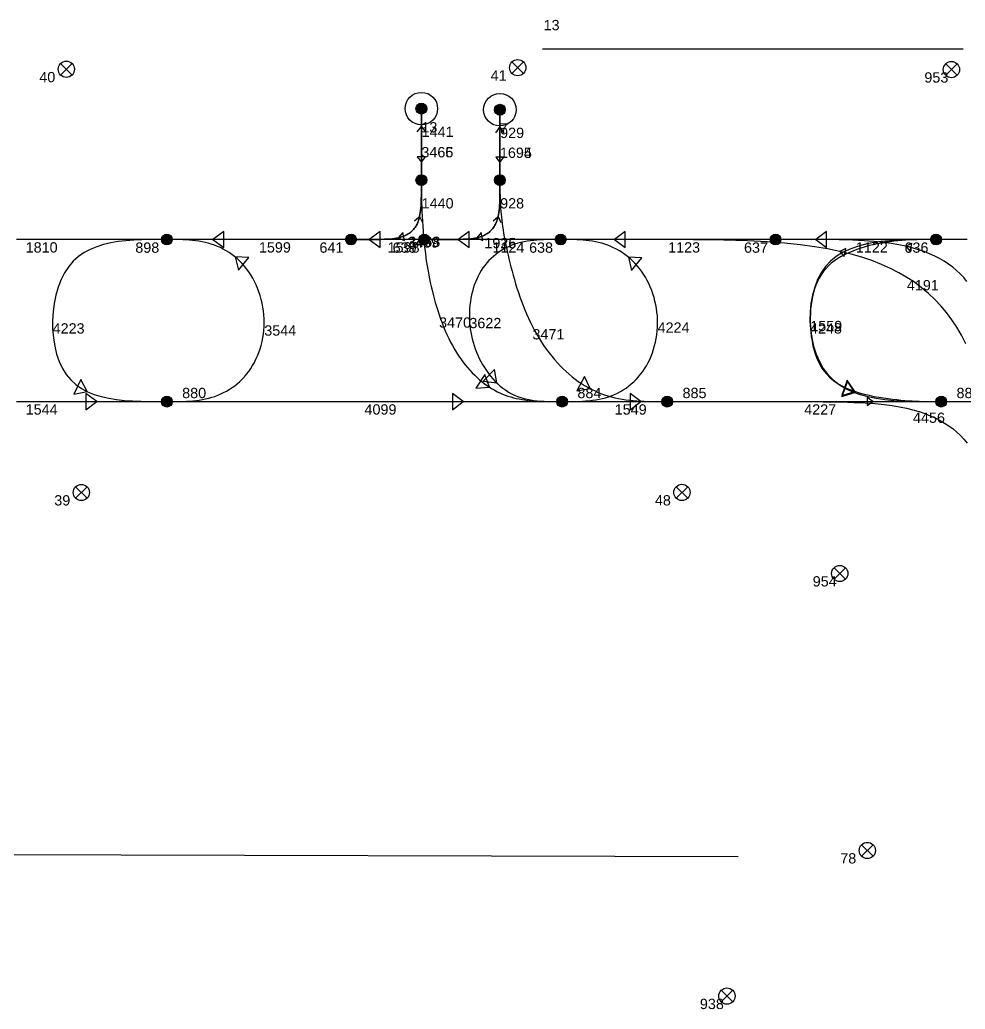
# Model space of a CAD drawing. Header units: millimetres. Extents: x 1508 to 209369, y 3688 to 146097.
# Drawn here: x 95389 to 112850, y 51321 to 69596 of the extents above; entities that cross this region are included whole.
import ezdxf

# ---------------------------------------------------------------- set-up
doc = ezdxf.new("R2010")
doc.units = ezdxf.units.MM
for name, color, linetype, true_color in [('Ndc8_Activity_BanYun', 1, 'Continuous', 0xff0000), ('Ndc8_Activity_BanYunID', 1, 'Continuous', 0xff0000), ('Ndc8_DrawingLine', 7, 'Continuous', 0x000000), ('Ndc8_Forward', 5, 'Continuous', 0x0000ff), ('Ndc8_ForwardID', 5, 'Continuous', 0x0000ff), ('Ndc8_IgnoreFalseLine', 1, 'Continuous', 0xff0000), ('Ndc8_IgnoreFalseLineID', 1, 'Continuous', 0xff0000), ('Ndc8_Point', 7, 'Continuous', 0x000080), ('Ndc8_PointID', 7, 'Continuous', 0x000080), ('Ndc8_Reflector', 7, 'Continuous', 0x008000), ('Ndc8_ReflectorID', 7, 'Continuous', 0x008000), ('Ndc8_SD1_BWD_AutoLoadEnabled', 7, 'Continuous', 0x0080c0), ('Ndc8_SD1_BWD_AutoLoadEnabledID', 7, 'Continuous', 0x0080c0), ('Ndc8_SD1_BWD_LoadOperation', 5, 'Continuous', 0x0000ff), ('Ndc8_SD1_BWD_LoadOperationID', 5, 'Continuous', 0x0000ff), ('Ndc8_SD1_Fwd_CurveLeft', 6, 'Continuous', 0xff00ff), ('Ndc8_SD1_Fwd_CurveLeftID', 6, 'Continuous', 0xff00ff), ('Ndc8_SD1_Fwd_CurveRight', 1, 'Continuous', 0xff0000), ('Ndc8_SD1_Fwd_NoForkAutoAdjust', 5, 'Continuous', 0x0000ff), ('Ndc8_SD1_Fwd_NoForkAutoAdjustID', 5, 'Continuous', 0x0000ff), ('Ndc8_SD1_JiangCha', 7, 'Continuous', 0x0000a0), ('Ndc8_SD1_JiangChaID', 7, 'Continuous', 0x0000a0), ('Ndc8_SD2_Fwd_CurveLeft', 7, 'Continuous', 0xff80c0), ('Ndc8_SD2_Fwd_CurveLeftID', 7, 'Continuous', 0xff80c0)]:
    doc.layers.add(name, color=color, linetype=linetype, true_color=true_color)
doc.styles.add('Ndc8Style', font='arial.ttf', dxfattribs={"height": 0.2})

msp = doc.modelspace()

# ---------------------------------------------------------------- hatches: boundary and pattern name
at = {"layer": 'Ndc8_Point'}
h = msp.add_hatch(color=256, dxfattribs=at)
edge = h.paths.add_edge_path(flags=0)
edge.add_arc((102806, 67955), 100, 0, 360)
h = msp.add_hatch(color=256, dxfattribs=at)
edge = h.paths.add_edge_path(flags=0)
edge.add_arc((104256, 67935), 100, 0, 360)
h = msp.add_hatch(color=256, dxfattribs=at)
edge = h.paths.add_edge_path(flags=0)
edge.add_arc((102806, 66634), 100, 0, 360)
h = msp.add_hatch(color=256, dxfattribs=at)
edge = h.paths.add_edge_path(flags=0)
edge.add_arc((104256, 66634), 100, 0, 360)
h = msp.add_hatch(color=256, dxfattribs=at)
edge = h.paths.add_edge_path(flags=0)
edge.add_arc((98105, 65537), 100, 0, 360)
h = msp.add_hatch(color=256, dxfattribs=at)
edge = h.paths.add_edge_path(flags=0)
edge.add_arc((101506, 65537), 100, 0, 360)
h = msp.add_hatch(color=256, dxfattribs=at)
edge = h.paths.add_edge_path(flags=0)
edge.add_arc((102858, 65537), 100, 0, 360)
h = msp.add_hatch(color=256, dxfattribs=at)
edge = h.paths.add_edge_path(flags=0)
edge.add_arc((105378, 65537), 100, 0, 360)
h = msp.add_hatch(color=256, dxfattribs=at)
edge = h.paths.add_edge_path(flags=0)
edge.add_arc((109347, 65537), 100, 0, 360)
h = msp.add_hatch(color=256, dxfattribs=at)
edge = h.paths.add_edge_path(flags=0)
edge.add_arc((112311, 65537), 100, 0, 360)
h = msp.add_hatch(color=256, dxfattribs=at)
edge = h.paths.add_edge_path(flags=0)
edge.add_arc((98105, 62544), 100, 0, 360)
h = msp.add_hatch(color=256, dxfattribs=at)
edge = h.paths.add_edge_path(flags=0)
edge.add_arc((105405, 62544), 100, 0, 360)
h = msp.add_hatch(color=256, dxfattribs=at)
edge = h.paths.add_edge_path(flags=0)
edge.add_arc((107346, 62544), 100, 0, 360)
h = msp.add_hatch(color=256, dxfattribs=at)
edge = h.paths.add_edge_path(flags=0)
edge.add_arc((112406, 62544), 100, 0, 360)

# ---------------------------------------------------------------- linework, layer by layer
at = {"layer": 'Ndc8_Activity_BanYun'}
for centre in [(102806, 67955), (104256, 67935)]:
    msp.add_circle(centre, 300, dxfattribs=at)
at = {"layer": 'Ndc8_DrawingLine'}
msp.add_line((78766, 54219), (108654, 54141), dxfattribs=at)
at = {"layer": 'Ndc8_Forward'}
for points in [[(98955, 65537), (99155, 65387), (99155, 65687), (98955, 65537)], [(101844, 65537), (102044, 65387), (102044, 65687), (101844, 65537)], [(103488, 65537), (103688, 65387), (103688, 65687), (103488, 65537)], [(106370, 65537), (106570, 65387), (106570, 65687), (106370, 65537)], [(110088, 65537), (110288, 65387), (110288, 65687), (110088, 65537)], [(98105, 65537), (98016, 65537), (97927, 65537), (97837, 65537), (97745, 65537), (97650, 65537), (97554, 65537), (97453, 65537), (97349, 65537), (97241, 65537), (97128, 65537), (97009, 65537), (96885, 65537), (96753, 65537), (96615, 65537), (96615, 65537), (96470, 65537), (96317, 65537), (96160, 65537), (95998, 65537), (95833, 65537), (95665, 65537), (95497, 65537), (95329, 65537)], [(101506, 65537), (101430, 65537), (101354, 65537), (101278, 65537), (101201, 65537), (101124, 65537), (101047, 65537), (100970, 65537), (100892, 65537), (100813, 65537), (100733, 65537), (100653, 65537), (100572, 65537), (100490, 65537), (100407, 65537), (100407, 65537), (100323, 65537), (100238, 65537), (100153, 65537), (100066, 65537), (99980, 65537), (99893, 65537), (99805, 65537), (99718, 65537), (99631, 65537), (99545, 65537), (99458, 65537), (99373, 65537), (99288, 65537), (99204, 65537), (99204, 65537), (99121, 65537), (99039, 65537), (98958, 65537), (98878, 65537), (98798, 65537), (98719, 65537), (98641, 65537), (98564, 65537), (98487, 65537), (98410, 65537), (98333, 65537), (98257, 65537), (98181, 65537), (98105, 65537)], [(102858, 65537), (102823, 65537), (102788, 65537), (102754, 65537), (102719, 65537), (102685, 65537), (102651, 65537), (102617, 65537), (102583, 65537), (102550, 65537), (102517, 65537), (102484, 65537), (102452, 65537), (102420, 65537), (102389, 65537), (102389, 65537), (102359, 65537), (102328, 65537), (102299, 65537), (102269, 65537), (102240, 65537), (102211, 65537), (102182, 65537), (102153, 65537), (102124, 65537), (102095, 65537), (102065, 65537), (102036, 65537), (102005, 65537), (101975, 65537), (101975, 65537), (101944, 65537), (101912, 65537), (101880, 65537), (101847, 65537), (101814, 65537), (101781, 65537), (101747, 65537), (101713, 65537), (101679, 65537), (101645, 65537), (101610, 65537), (101576, 65537), (101541, 65537), (101506, 65537)], [(105378, 65537), (105316, 65537), (105253, 65537), (105191, 65537), (105129, 65537), (105067, 65537), (105005, 65537), (104944, 65537), (104882, 65537), (104821, 65537), (104760, 65537), (104700, 65537), (104640, 65537), (104581, 65537), (104522, 65537), (104522, 65537), (104463, 65537), (104405, 65537), (104347, 65537), (104289, 65537), (104232, 65537), (104175, 65537), (104118, 65537), (104061, 65537), (104004, 65537), (103947, 65537), (103889, 65537), (103831, 65537), (103773, 65537), (103715, 65537), (103715, 65537), (103655, 65537), (103596, 65537), (103536, 65537), (103476, 65537), (103415, 65537), (103354, 65537), (103292, 65537), (103231, 65537), (103169, 65537), (103107, 65537), (103045, 65537), (102983, 65537), (102920, 65537), (102858, 65537)], [(109347, 65537), (109249, 65537), (109152, 65537), (109054, 65537), (108957, 65537), (108860, 65537), (108763, 65537), (108667, 65537), (108570, 65537), (108475, 65537), (108379, 65537), (108284, 65537), (108190, 65537), (108096, 65537), (108003, 65537), (108003, 65537), (107910, 65537), (107818, 65537), (107726, 65537), (107635, 65537), (107544, 65537), (107453, 65537), (107363, 65537), (107272, 65537), (107181, 65537), (107090, 65537), (106999, 65537), (106907, 65537), (106815, 65537), (106722, 65537), (106722, 65537), (106629, 65537), (106535, 65537), (106441, 65537), (106346, 65537), (106250, 65537), (106155, 65537), (106058, 65537), (105962, 65537), (105865, 65537), (105768, 65537), (105671, 65537), (105573, 65537), (105476, 65537), (105378, 65537)], [(112860, 63612), (112780, 63769), (112694, 63917), (112602, 64057), (112503, 64189), (112398, 64314), (112287, 64432), (112169, 64543), (112044, 64648), (111912, 64747), (111772, 64839), (111624, 64925), (111467, 65005), (111302, 65079), (111127, 65148), (110941, 65210), (110744, 65267), (110533, 65319), (110308, 65365), (110066, 65405), (109803, 65440), (109515, 65470), (109194, 65494), (108829, 65513), (108393, 65526), (107824, 65534), (106448, 65537), (106448, 65537), (105378, 65537)], [(112311, 65537), (112243, 65537), (112175, 65537), (112107, 65537), (112039, 65537), (111971, 65537), (111903, 65537), (111834, 65537), (111765, 65537), (111696, 65537), (111626, 65537), (111556, 65537), (111485, 65537), (111414, 65537), (111343, 65537), (111343, 65537), (111270, 65537), (111197, 65537), (111124, 65537), (111051, 65537), (110977, 65537), (110903, 65537), (110829, 65537), (110755, 65537), (110681, 65537), (110607, 65537), (110534, 65537), (110461, 65537), (110388, 65537), (110315, 65537), (110315, 65537), (110244, 65537), (110173, 65537), (110102, 65537), (110032, 65537), (109962, 65537), (109893, 65537), (109824, 65537), (109755, 65537), (109687, 65537), (109619, 65537), (109551, 65537), (109483, 65537), (109415, 65537), (109347, 65537)], [(112883, 65537), (112801, 65537), (112719, 65537), (112638, 65537), (112556, 65537), (112474, 65537), (112393, 65537), (112311, 65537)], [(110533, 65319), (110614, 65224), (110647, 65370), (110533, 65319)], [(96811, 62544), (96611, 62694), (96611, 62394), (96811, 62544)], [(103580, 62544), (103380, 62694), (103380, 62394), (103580, 62544)], [(106861, 62544), (106661, 62694), (106661, 62394), (106861, 62544)], [(95329, 62544), (95497, 62544), (95665, 62544), (95833, 62544), (95998, 62544), (96160, 62544), (96317, 62544), (96470, 62544), (96615, 62544), (96615, 62544), (96753, 62544), (96885, 62544), (97009, 62544), (97128, 62544), (97241, 62544), (97349, 62544), (97453, 62544), (97554, 62544), (97650, 62544), (97745, 62544), (97837, 62544), (97927, 62544), (98016, 62544), (98105, 62544)], [(98105, 62544), (98279, 62544), (98453, 62544), (98626, 62544), (98800, 62544), (98974, 62544), (99148, 62544), (99322, 62544), (99495, 62544), (99669, 62544), (99843, 62544), (100017, 62544), (100191, 62544), (100364, 62544), (100538, 62544), (100538, 62544), (100712, 62544), (100886, 62544), (101060, 62544), (101233, 62544), (101407, 62544), (101581, 62544), (101755, 62544), (101929, 62544), (102103, 62544), (102277, 62544), (102450, 62544), (102624, 62544), (102798, 62544), (102972, 62544), (102972, 62544), (103146, 62544), (103319, 62544), (103493, 62544), (103667, 62544), (103841, 62544), (104015, 62544), (104188, 62544), (104362, 62544), (104536, 62544), (104710, 62544), (104884, 62544), (105057, 62544), (105231, 62544), (105405, 62544)], [(105405, 62544), (105451, 62544), (105497, 62544), (105544, 62544), (105590, 62544), (105636, 62544), (105682, 62544), (105728, 62544), (105775, 62544), (105821, 62544), (105867, 62544), (105913, 62544), (105960, 62544), (106006, 62544), (106052, 62544), (106052, 62544), (106098, 62544), (106144, 62544), (106191, 62544), (106237, 62544), (106283, 62544), (106329, 62544), (106376, 62544), (106422, 62544), (106468, 62544), (106514, 62544), (106560, 62544), (106607, 62544), (106653, 62544), (106699, 62544), (106699, 62544), (106745, 62544), (106791, 62544), (106838, 62544), (106884, 62544), (106930, 62544), (106976, 62544), (107022, 62544), (107069, 62544), (107115, 62544), (107161, 62544), (107207, 62544), (107254, 62544), (107300, 62544), (107346, 62544)], [(107346, 62544), (112406, 62544)], [(107346, 62544), (109441, 62544), (110224, 62542), (110548, 62538), (110796, 62530), (111004, 62520), (111186, 62506), (111350, 62489), (111499, 62469), (111637, 62446), (111765, 62420), (111885, 62391), (111997, 62358), (112103, 62322), (112203, 62284), (112297, 62241), (112386, 62196), (112470, 62147), (112550, 62094), (112625, 62038), (112696, 61979), (112763, 61915), (112827, 61848), (112886, 61777)], [(111141, 62544), (111041, 62619), (111041, 62469), (111141, 62544)], [(112406, 62544), (112455, 62544), (112504, 62544), (112555, 62544), (112606, 62544), (112659, 62544), (112714, 62544), (112771, 62544), (112831, 62544), (112894, 62544)]]:
    msp.add_lwpolyline(points, dxfattribs=at)
at = {"layer": 'Ndc8_IgnoreFalseLine'}
msp.add_line((105043, 69061), (112809, 69061), dxfattribs=at)
at = {"layer": 'Ndc8_Point'}
for centre in [(102806, 67955), (104256, 67935), (102806, 66634), (104256, 66634), (98105, 65537), (101506, 65537), (102858, 65537), (105378, 65537), (109347, 65537), (112311, 65537), (98105, 62544), (105405, 62544), (107346, 62544), (112406, 62544)]:
    msp.add_circle(centre, 100, dxfattribs=at)
at = {"layer": 'Ndc8_Reflector'}
for p, q in [((96355, 68788), (96143, 68576)), ((96143, 68788), (96355, 68576)), ((104691, 68817), (104479, 68605)), ((104479, 68817), (104691, 68605)), ((112701, 68782), (112489, 68570)), ((112489, 68782), (112701, 68570)), ((96632, 60971), (96420, 60759)), ((96420, 60971), (96632, 60759)), ((107724, 60972), (107512, 60760)), ((107512, 60972), (107724, 60760)), ((110639, 59475), (110427, 59263)), ((110427, 59475), (110639, 59263)), ((111148, 54359), (110936, 54147)), ((110936, 54359), (111148, 54147)), ((108555, 51670), (108343, 51458)), ((108343, 51670), (108555, 51458))]:
    msp.add_line(p, q, dxfattribs=at)
for centre in [(96249, 68682), (104585, 68711), (112595, 68676), (96526, 60865), (107618, 60866), (110533, 59369), (111042, 54253), (108449, 51564)]:
    msp.add_circle(centre, 150, dxfattribs=at)
at = {"layer": 'Ndc8_SD1_BWD_AutoLoadEnabled'}
for points in [[(101506, 65537), (101769, 65537), (101974, 65537), (102059, 65539), (102125, 65541), (102179, 65543), (102227, 65547), (102270, 65551), (102309, 65557), (102345, 65563), (102379, 65570), (102411, 65577), (102440, 65586), (102468, 65595), (102494, 65605), (102519, 65616), (102542, 65628), (102564, 65641), (102585, 65655), (102605, 65670), (102623, 65685), (102641, 65702), (102658, 65720), (102673, 65738), (102688, 65758), (102702, 65779), (102715, 65801), (102727, 65824), (102738, 65849), (102748, 65875), (102757, 65903), (102766, 65932), (102773, 65964), (102780, 65998), (102786, 66034), (102792, 66073), (102796, 66116), (102800, 66164), (102802, 66218), (102804, 66284), (102806, 66369), (102806, 66574), (102806, 66574), (102806, 66634)], [(102858, 65537), (103219, 65537), (103424, 65537), (103509, 65539), (103575, 65541), (103629, 65543), (103677, 65547), (103720, 65551), (103759, 65557), (103795, 65563), (103829, 65570), (103861, 65577), (103890, 65586), (103918, 65595), (103944, 65605), (103969, 65616), (103992, 65628), (104014, 65641), (104035, 65655), (104055, 65670), (104073, 65685), (104091, 65702), (104108, 65720), (104123, 65738), (104138, 65758), (104152, 65779), (104165, 65801), (104177, 65824), (104188, 65849), (104198, 65875), (104207, 65903), (104216, 65932), (104223, 65964), (104230, 65998), (104236, 66034), (104242, 66073), (104246, 66116), (104250, 66164), (104252, 66218), (104254, 66284), (104256, 66369), (104256, 66574), (104256, 66574), (104256, 66634)], [(102679, 65882), (102773, 65964), (102826, 65851)], [(104129, 65882), (104223, 65964), (104276, 65851)]]:
    msp.add_lwpolyline(points, dxfattribs=at)
at = {"layer": 'Ndc8_SD1_BWD_LoadOperation'}
for points in [[(102806, 66634), (102806, 67955)], [(104256, 66634), (104256, 67935)], [(102731, 67525), (102806, 67625), (102881, 67525)], [(104181, 67510), (104256, 67610), (104331, 67510)]]:
    msp.add_lwpolyline(points, dxfattribs=at)
at = {"layer": 'Ndc8_SD1_Fwd_CurveLeft'}
for points in [[(98105, 65537), (97951, 65537), (97798, 65536), (97646, 65532), (97496, 65525), (97350, 65514), (97207, 65498), (97069, 65475), (96936, 65444), (96809, 65404), (96689, 65355), (96577, 65295), (96473, 65223), (96377, 65138), (96292, 65038), (96292, 65038), (96217, 64924), (96153, 64797), (96099, 64659), (96057, 64512), (96025, 64358), (96004, 64200), (95995, 64041), (95996, 63881), (96009, 63723), (96034, 63569), (96070, 63422), (96118, 63284), (96177, 63157), (96248, 63043), (96248, 63043), (96331, 62943), (96425, 62858), (96529, 62786), (96642, 62726), (96764, 62677), (96894, 62637), (97031, 62606), (97173, 62583), (97321, 62567), (97472, 62556), (97628, 62549), (97785, 62545), (97945, 62544), (98105, 62544)], [(98105, 62544), (98166, 62544), (98226, 62544), (98287, 62545), (98347, 62546), (98407, 62548), (98467, 62550), (98527, 62554), (98586, 62559), (98646, 62565), (98704, 62573), (98763, 62582), (98820, 62594), (98878, 62607), (98934, 62623), (98934, 62623), (98990, 62641), (99046, 62662), (99100, 62685), (99154, 62710), (99207, 62738), (99258, 62769), (99309, 62802), (99358, 62837), (99405, 62875), (99451, 62915), (99496, 62958), (99538, 63004), (99579, 63051), (99618, 63102), (99618, 63102), (99654, 63155), (99689, 63210), (99721, 63268), (99751, 63327), (99779, 63389), (99804, 63452), (99827, 63517), (99846, 63583), (99863, 63651), (99878, 63719), (99889, 63789), (99897, 63860), (99902, 63931), (99904, 64002), (99904, 64002), (99902, 64074), (99897, 64146), (99890, 64218), (99879, 64290), (99865, 64361), (99848, 64432), (99828, 64501), (99806, 64570), (99781, 64636), (99753, 64702), (99723, 64765), (99690, 64826), (99655, 64885), (99618, 64942), (99618, 64942), (99579, 64996), (99537, 65047), (99494, 65095), (99449, 65141), (99402, 65184), (99354, 65225), (99304, 65262), (99253, 65297), (99201, 65330), (99148, 65360), (99093, 65387), (99038, 65411), (98983, 65433), (98926, 65453), (98926, 65453), (98870, 65469), (98812, 65484), (98755, 65496), (98697, 65506), (98639, 65515), (98580, 65521), (98521, 65526), (98462, 65530), (98403, 65533), (98344, 65535), (98284, 65536), (98224, 65537), (98165, 65537), (98105, 65537)], [(105378, 65537), (105315, 65537), (105252, 65537), (105189, 65536), (105126, 65535), (105064, 65533), (105002, 65530), (104941, 65526), (104880, 65521), (104820, 65514), (104760, 65506), (104702, 65496), (104644, 65483), (104587, 65469), (104532, 65452), (104532, 65452), (104477, 65432), (104424, 65410), (104372, 65385), (104322, 65358), (104273, 65329), (104225, 65297), (104179, 65263), (104135, 65226), (104093, 65187), (104052, 65147), (104014, 65104), (103977, 65059), (103943, 65012), (103910, 64963), (103910, 64963), (103880, 64912), (103853, 64859), (103827, 64805), (103804, 64749), (103783, 64692), (103764, 64634), (103747, 64575), (103733, 64514), (103720, 64453), (103710, 64391), (103703, 64329), (103697, 64266), (103693, 64203), (103692, 64140), (103692, 64140), (103693, 64077), (103696, 64014), (103701, 63951), (103709, 63888), (103719, 63825), (103730, 63763), (103744, 63701), (103761, 63640), (103779, 63579), (103800, 63518), (103823, 63459), (103848, 63400), (103875, 63341), (103905, 63284), (103905, 63284), (103936, 63227), (103970, 63172), (104006, 63118), (104044, 63065), (104084, 63014), (104126, 62965), (104170, 62918), (104216, 62873), (104263, 62831), (104312, 62791), (104363, 62754), (104415, 62720), (104469, 62690), (104525, 62663), (104525, 62663), (104582, 62639), (104640, 62619), (104699, 62601), (104760, 62587), (104822, 62575), (104884, 62566), (104947, 62559), (105011, 62553), (105076, 62549), (105141, 62547), (105207, 62545), (105273, 62544), (105339, 62544), (105405, 62544)], [(105405, 62544), (105468, 62544), (105531, 62544), (105594, 62545), (105657, 62546), (105720, 62548), (105782, 62551), (105844, 62555), (105905, 62561), (105966, 62568), (106027, 62576), (106087, 62587), (106146, 62600), (106204, 62615), (106262, 62633), (106262, 62633), (106318, 62653), (106374, 62676), (106429, 62702), (106482, 62730), (106534, 62761), (106585, 62794), (106634, 62830), (106682, 62869), (106728, 62910), (106772, 62954), (106815, 62999), (106855, 63048), (106893, 63098), (106929, 63151), (106929, 63151), (106963, 63207), (106994, 63264), (107023, 63323), (107050, 63385), (107074, 63447), (107095, 63512), (107114, 63577), (107130, 63644), (107143, 63711), (107154, 63780), (107162, 63849), (107167, 63918), (107169, 63987), (107168, 64057), (107168, 64057), (107164, 64127), (107157, 64196), (107148, 64265), (107135, 64333), (107120, 64401), (107102, 64468), (107082, 64534), (107059, 64598), (107033, 64661), (107006, 64723), (106975, 64783), (106943, 64841), (106908, 64897), (106872, 64951), (106872, 64951), (106833, 65002), (106792, 65052), (106750, 65099), (106705, 65143), (106659, 65185), (106612, 65225), (106563, 65262), (106513, 65297), (106462, 65329), (106409, 65359), (106356, 65386), (106302, 65410), (106247, 65432), (106192, 65452), (106192, 65452), (106136, 65469), (106079, 65483), (106022, 65496), (105965, 65506), (105907, 65514), (105849, 65521), (105791, 65526), (105732, 65530), (105674, 65533), (105615, 65535), (105556, 65536), (105497, 65537), (105437, 65537), (105378, 65537)], [(112882, 64763), (112822, 64835), (112758, 64903), (112690, 64967), (112618, 65027), (112542, 65083), (112462, 65136), (112377, 65186), (112288, 65232), (112193, 65274), (112092, 65314), (111985, 65350), (111872, 65382), (111751, 65412), (111622, 65438), (111483, 65461), (111332, 65482), (111167, 65499), (110983, 65512), (110773, 65523), (110523, 65531), (110197, 65535), (109407, 65537), (109407, 65537), (109347, 65537)], [(112311, 65537), (112242, 65537), (112172, 65537), (112103, 65536), (112033, 65536), (111963, 65534), (111893, 65532), (111822, 65529), (111751, 65525), (111679, 65520), (111607, 65514), (111533, 65506), (111459, 65497), (111385, 65486), (111309, 65473), (111309, 65473), (111232, 65459), (111154, 65442), (111077, 65424), (110999, 65403), (110922, 65379), (110847, 65353), (110772, 65325), (110699, 65294), (110629, 65261), (110561, 65225), (110496, 65185), (110434, 65143), (110376, 65098), (110323, 65049), (110323, 65049), (110274, 64998), (110229, 64943), (110188, 64885), (110152, 64825), (110120, 64761), (110092, 64695), (110067, 64626), (110046, 64555), (110028, 64482), (110014, 64407), (110003, 64329), (109995, 64250), (109990, 64168), (109987, 64085), (109987, 64085), (109988, 64001), (109991, 63916), (109997, 63830), (110007, 63744), (110020, 63658), (110037, 63573), (110059, 63490), (110085, 63409), (110116, 63330), (110151, 63254), (110192, 63181), (110239, 63112), (110291, 63048), (110349, 62989), (110349, 62989), (110414, 62934), (110484, 62885), (110559, 62841), (110638, 62801), (110721, 62766), (110807, 62734), (110894, 62706), (110983, 62681), (111073, 62660), (111163, 62641), (111252, 62625), (111339, 62611), (111424, 62599), (111507, 62589), (111507, 62589), (111586, 62580), (111662, 62572), (111734, 62566), (111804, 62560), (111872, 62556), (111937, 62552), (112000, 62550), (112061, 62548), (112121, 62546), (112180, 62545), (112237, 62544), (112294, 62544), (112350, 62544), (112406, 62544)], [(111751, 65412), (111832, 65317), (111865, 65463), (111751, 65412)], [(99366, 65215), (99426, 64972), (99616, 65205), (99366, 65215)], [(106629, 65211), (106688, 64968), (106879, 65199), (106629, 65211)], [(104197, 62891), (104158, 63138), (103949, 62923), (104197, 62891)], [(96632, 62731), (96516, 62952), (96387, 62681), (96632, 62731)], [(110810, 62733), (110669, 62940), (110572, 62656), (110810, 62733)]]:
    msp.add_lwpolyline(points, dxfattribs=at)
at = {"layer": 'Ndc8_SD1_Fwd_CurveRight'}
msp.add_lwpolyline([(112406, 62544), (113631, 62544)], dxfattribs=at)
at = {"layer": 'Ndc8_SD1_Fwd_NoForkAutoAdjust'}
for points in [[(102806, 67955), (102806, 66634)], [(104256, 67935), (104256, 66634)], [(102806, 66964), (102881, 67064), (102731, 67064), (102806, 66964)], [(104256, 66959), (104331, 67059), (104181, 67059), (104256, 66959)]]:
    msp.add_lwpolyline(points, dxfattribs=at)
at = {"layer": 'Ndc8_SD1_JiangCha'}
for points in [[(102806, 66634), (102806, 66574), (102806, 66369), (102804, 66284), (102802, 66218), (102800, 66164), (102796, 66116), (102792, 66073), (102786, 66034), (102780, 65998), (102773, 65964), (102766, 65932), (102757, 65903), (102748, 65875), (102738, 65849), (102727, 65824), (102715, 65801), (102702, 65779), (102688, 65758), (102673, 65738), (102658, 65720), (102641, 65702), (102623, 65685), (102605, 65670), (102585, 65655), (102564, 65641), (102542, 65628), (102519, 65616), (102494, 65605), (102468, 65595), (102440, 65586), (102411, 65577), (102379, 65570), (102345, 65563), (102309, 65557), (102270, 65551), (102227, 65547), (102179, 65543), (102125, 65541), (102059, 65539), (101974, 65537), (101769, 65537), (101769, 65537), (101506, 65537)], [(102806, 66634), (102806, 66605), (102806, 66576), (102806, 66546), (102806, 66517), (102806, 66487), (102806, 66456), (102807, 66425), (102807, 66394), (102807, 66362), (102808, 66329), (102809, 66296), (102809, 66262), (102810, 66226), (102811, 66190), (102811, 66190), (102812, 66152), (102814, 66114), (102815, 66074), (102817, 66033), (102819, 65991), (102821, 65948), (102824, 65903), (102826, 65858), (102830, 65811), (102833, 65763), (102837, 65713), (102841, 65662), (102845, 65610), (102850, 65557), (102850, 65557), (102855, 65502), (102860, 65446), (102866, 65389), (102873, 65330), (102880, 65270), (102889, 65209), (102897, 65146), (102907, 65082), (102917, 65017), (102929, 64950), (102941, 64882), (102955, 64813), (102970, 64743), (102986, 64671), (102986, 64671), (103003, 64599), (103021, 64525), (103041, 64450), (103062, 64375), (103085, 64300), (103108, 64224), (103133, 64149), (103159, 64074), (103187, 63999), (103216, 63926), (103246, 63853), (103277, 63782), (103310, 63712), (103344, 63644), (103344, 63644), (103380, 63578), (103416, 63514), (103454, 63452), (103493, 63391), (103533, 63333), (103574, 63277), (103616, 63224), (103658, 63172), (103701, 63122), (103745, 63075), (103790, 63030), (103835, 62987), (103880, 62947), (103926, 62909), (103926, 62909), (103972, 62873), (104018, 62839), (104065, 62808), (104112, 62779), (104160, 62752), (104208, 62727), (104256, 62704), (104305, 62682), (104355, 62663), (104405, 62646), (104455, 62630), (104507, 62616), (104559, 62603), (104612, 62592), (104612, 62592), (104665, 62582), (104719, 62574), (104774, 62567), (104830, 62561), (104886, 62557), (104942, 62553), (104999, 62550), (105056, 62548), (105114, 62546), (105172, 62545), (105230, 62544), (105288, 62544), (105347, 62544), (105405, 62544)], [(104256, 66634), (104256, 66574), (104256, 66369), (104254, 66284), (104252, 66218), (104250, 66164), (104246, 66116), (104242, 66073), (104236, 66034), (104230, 65998), (104223, 65964), (104216, 65932), (104207, 65903), (104198, 65875), (104188, 65849), (104177, 65824), (104165, 65801), (104152, 65779), (104138, 65758), (104123, 65738), (104108, 65720), (104091, 65702), (104073, 65685), (104055, 65670), (104035, 65655), (104014, 65641), (103992, 65628), (103969, 65616), (103944, 65605), (103918, 65595), (103890, 65586), (103861, 65577), (103829, 65570), (103795, 65563), (103759, 65557), (103720, 65551), (103677, 65547), (103629, 65543), (103575, 65541), (103509, 65539), (103424, 65537), (103219, 65537), (103219, 65537), (102858, 65537)], [(104256, 66634), (104256, 66589), (104256, 66543), (104256, 66497), (104257, 66451), (104257, 66405), (104258, 66358), (104260, 66310), (104261, 66262), (104263, 66213), (104266, 66163), (104270, 66112), (104274, 66059), (104279, 66006), (104284, 65951), (104284, 65951), (104291, 65894), (104298, 65836), (104306, 65777), (104315, 65716), (104325, 65653), (104336, 65590), (104348, 65525), (104361, 65458), (104375, 65390), (104390, 65321), (104406, 65250), (104423, 65178), (104441, 65104), (104459, 65030), (104459, 65030), (104480, 64954), (104501, 64876), (104523, 64798), (104546, 64719), (104571, 64640), (104597, 64560), (104624, 64480), (104653, 64400), (104683, 64320), (104715, 64241), (104748, 64162), (104782, 64084), (104819, 64007), (104857, 63932), (104857, 63932), (104896, 63857), (104938, 63784), (104980, 63713), (105025, 63643), (105070, 63575), (105117, 63508), (105166, 63444), (105215, 63381), (105266, 63321), (105318, 63262), (105370, 63206), (105424, 63152), (105478, 63100), (105533, 63051), (105533, 63051), (105589, 63004), (105646, 62960), (105703, 62918), (105761, 62879), (105819, 62842), (105879, 62808), (105939, 62776), (106000, 62746), (106061, 62718), (106123, 62693), (106186, 62670), (106250, 62650), (106314, 62631), (106380, 62615), (106380, 62615), (106445, 62601), (106512, 62589), (106579, 62578), (106647, 62570), (106715, 62563), (106784, 62557), (106854, 62553), (106923, 62550), (106993, 62547), (107063, 62546), (107134, 62545), (107204, 62544), (107275, 62544), (107346, 62544)], [(102379, 65570), (102492, 65517), (102461, 65664), (102379, 65570)], [(103829, 65570), (103942, 65517), (103911, 65664), (103829, 65570)], [(104062, 62810), (103976, 63045), (103813, 62793), (104062, 62810)], [(105923, 62784), (105816, 63010), (105676, 62744), (105923, 62784)]]:
    msp.add_lwpolyline(points, dxfattribs=at)
at = {"layer": 'Ndc8_SD2_Fwd_CurveLeft'}
for points in [[(112311, 65537), (112135, 65537), (111961, 65536), (111788, 65532), (111618, 65525), (111452, 65514), (111290, 65498), (111133, 65475), (110983, 65444), (110841, 65404), (110707, 65355), (110581, 65295), (110466, 65223), (110362, 65138), (110270, 65038), (110270, 65038), (110191, 64924), (110124, 64797), (110070, 64659), (110029, 64512), (110001, 64358), (109985, 64200), (109982, 64041), (109991, 63881), (110014, 63723), (110049, 63569), (110096, 63422), (110156, 63284), (110228, 63157), (110313, 63043), (110313, 63043), (110411, 62943), (110520, 62858), (110639, 62786), (110769, 62726), (110907, 62677), (111053, 62637), (111207, 62606), (111367, 62583), (111532, 62567), (111701, 62556), (111874, 62549), (112050, 62545), (112228, 62544), (112406, 62544)], [(110809, 62710), (110674, 62921), (110569, 62640), (110809, 62710)]]:
    msp.add_lwpolyline(points, dxfattribs=at)

# ---------------------------------------------------------------- texts
at = {"layer": 'Ndc8_Activity_BanYunID', "style": 'Ndc8Style'}
for s, p in [('13', (102806, 67515)), ('7', (104256, 67495))]:
    msp.add_text(s, height=190, dxfattribs=at).set_placement(p)
at = {"layer": 'Ndc8_ForwardID', "style": 'Ndc8Style'}
for s, p in [('1810', (95497, 65297)), ('1599', (99805, 65297)), ('1598', (102182, 65297)), ('1124', (104118, 65297)), ('1123', (107363, 65297)), ('1122', (110829, 65297)), ('4191', (111772, 64599)), ('1544', (95497, 62304)), ('4099', (101755, 62304)), ('1549', (106376, 62304)), ('4227', (109876, 62304)), ('4456', (111885, 62151))]:
    msp.add_text(s, height=190, dxfattribs=at).set_placement(p)
at = {"layer": 'Ndc8_IgnoreFalseLineID', "style": 'Ndc8Style'}
msp.add_text('13', height=190, dxfattribs=at).set_placement((105063, 69403))
at = {"layer": 'Ndc8_PointID', "style": 'Ndc8Style'}
for s, p in [('1441', (102810, 67432)), ('929', (104260, 67412)), ('1440', (102810, 66111)), ('928', (104260, 66111)), ('898', (97522, 65293)), ('641', (100923, 65293)), ('639', (102275, 65293)), ('638', (104795, 65293)), ('637', (108764, 65293)), ('636', (111728, 65293)), ('880', (98388, 62608)), ('884', (105688, 62608)), ('885', (107629, 62608)), ('887', (112689, 62608))]:
    msp.add_text(s, height=190, dxfattribs=at).set_placement(p)
at = {"layer": 'Ndc8_ReflectorID', "style": 'Ndc8Style'}
for s, p in [('40', (95749, 68442)), ('41', (104085, 68471)), ('953', (112095, 68436)), ('39', (96026, 60625)), ('48', (107118, 60626)), ('954', (110033, 59129)), ('78', (110542, 54013)), ('938', (107949, 51324))]:
    msp.add_text(s, height=190, dxfattribs=at).set_placement(p)
at = {"layer": 'Ndc8_SD1_BWD_AutoLoadEnabledID', "style": 'Ndc8Style'}
for s, p in [('3468', (102564, 65401)), ('1925', (103969, 65376))]:
    msp.add_text(s, height=190, dxfattribs=at).set_placement(p)
at = {"layer": 'Ndc8_SD1_BWD_LoadOperationID', "style": 'Ndc8Style'}
for s, p in [('3465', (102806, 67055)), ('1694', (104256, 67045))]:
    msp.add_text(s, height=190, dxfattribs=at).set_placement(p)
at = {"layer": 'Ndc8_SD1_Fwd_CurveLeftID', "style": 'Ndc8Style'}
for s, p in [('4223', (95995, 63801)), ('3622', (103692, 63900)), ('4224', (107168, 63817)), ('1559', (109987, 63845)), ('3544', (99904, 63762))]:
    msp.add_text(s, height=190, dxfattribs=at).set_placement(p)
at = {"layer": 'Ndc8_SD1_Fwd_NoForkAutoAdjustID', "style": 'Ndc8Style'}
for s, p in [('3466', (102806, 67055)), ('1695', (104256, 67045))]:
    msp.add_text(s, height=190, dxfattribs=at).set_placement(p)
at = {"layer": 'Ndc8_SD1_JiangChaID', "style": 'Ndc8Style'}
for s, p in [('3469', (102542, 65388)), ('1926', (103969, 65376)), ('3470', (103133, 63909)), ('3471', (104857, 63692))]:
    msp.add_text(s, height=190, dxfattribs=at).set_placement(p)
at = {"layer": 'Ndc8_SD2_Fwd_CurveLeftID', "style": 'Ndc8Style'}
msp.add_text('4248', height=190, dxfattribs=at).set_placement((109982, 63801))

doc.saveas('drawing.dxf')
